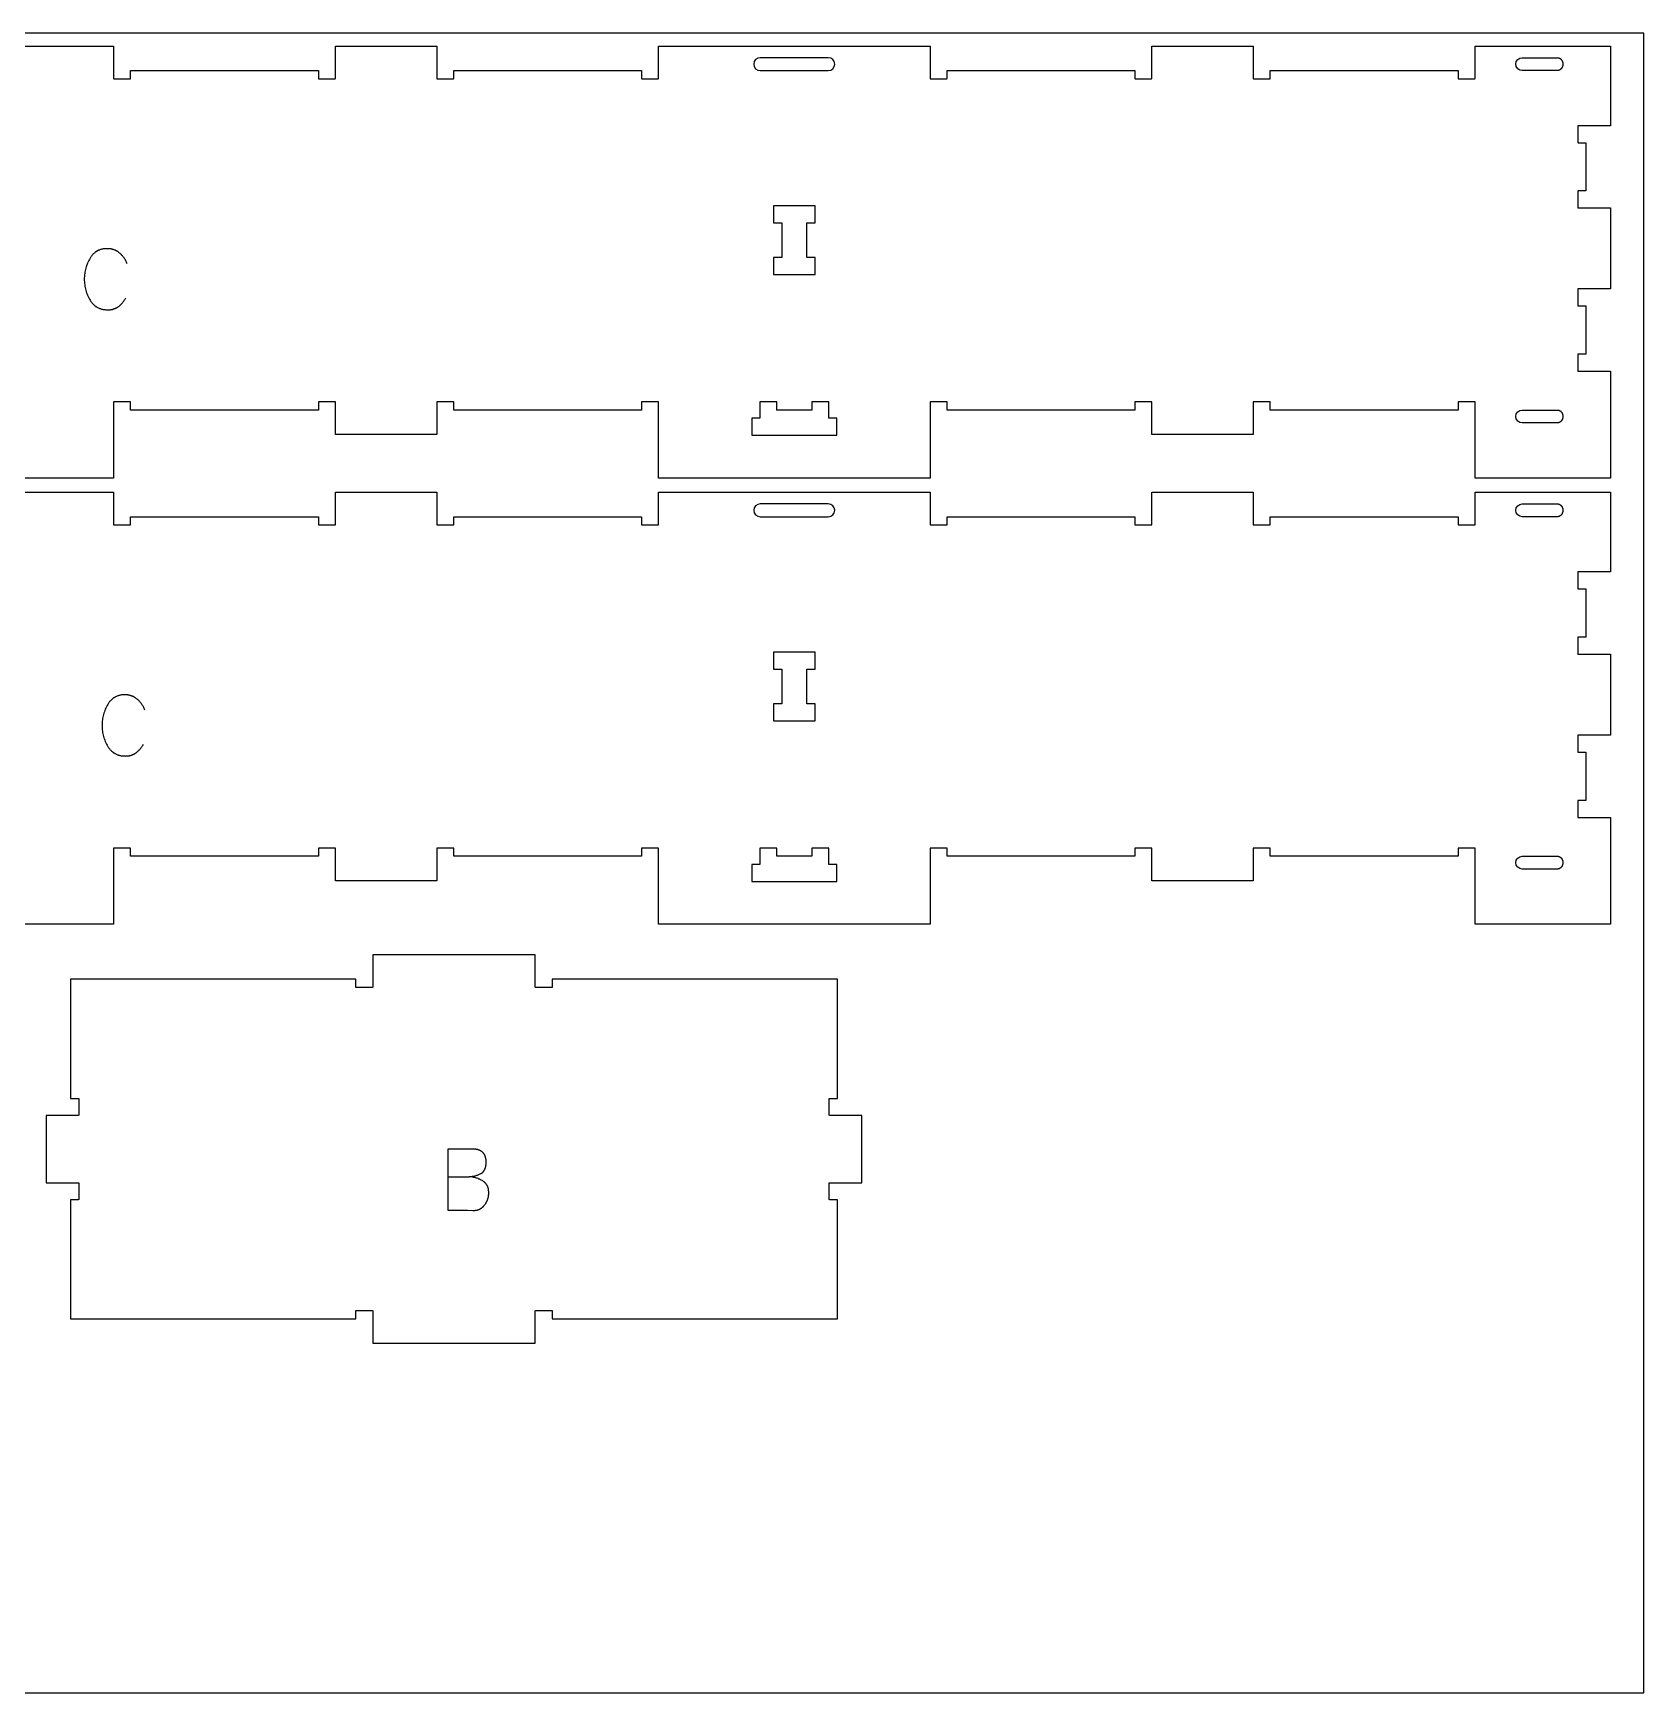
# Model space of a CAD drawing. Header units: millimetres. Extents: x -1220 to 1220, y -1270 to 3560.
# Drawn here: x 36 to 1220, y -1270 to -50 of the extents above; entities that cross this region are included whole.
import ezdxf

# ---------------------------------------------------------------- set-up
doc = ezdxf.new("R2010")
doc.units = ezdxf.units.MM
for name, color, linetype, true_color in [('0_SHEET_SPRUCEPLY_2440X122', 1, 'Continuous', 0xff0000), ('1_ANYTOOL_1MMDEEP_LABELS_S', 2, 'Continuous', 0xffff00), ('3_ANYTOOL_CUTTHROUGH_INSID', 4, 'Continuous', 0x00ffff), ('4_ANYTOOL_CUTTHROUGH_OUTSI', 5, 'Continuous', 0x0000ff)]:
    doc.layers.add(name, color=color, linetype=linetype, true_color=true_color)

msp = doc.modelspace()

# ---------------------------------------------------------------- linework, layer by layer
at = {"layer": '0_SHEET_SPRUCEPLY_2440X122'}
msp.add_lwpolyline([(-1220, -50), (-1220, -1270), (1220, -1270), (1220, -50)], close=True, dxfattribs=at)
at = {"layer": '1_ANYTOOL_1MMDEEP_LABELS_S'}
for points in [[(105.5, -219.6), (105.3, -219), (105, -218.4), (104.8, -217.8), (104.5, -217.3), (104.2, -216.7), (103.8, -216.2), (103.5, -215.7), (103.2, -215.2), (102.8, -214.7), (102.4, -214.2), (102, -213.7), (101.6, -213.3), (101.2, -212.8), (100.8, -212.4), (100.3, -212), (99.9, -211.6), (99.4, -211.2), (99.1, -211), (98.9, -210.8), (98.7, -210.6), (98.4, -210.5), (98.2, -210.3), (97.9, -210.2), (97.6, -210), (97.4, -209.9), (97.1, -209.7), (96.8, -209.6), (96.6, -209.5), (96.3, -209.4), (96, -209.3), (95.7, -209.2), (95.4, -209.1), (95.1, -209), (94.8, -208.9), (94.5, -208.8), (94.2, -208.7), (93.9, -208.7), (93.6, -208.6), (93.3, -208.6), (93, -208.5), (92.7, -208.5), (92.4, -208.4), (92.1, -208.4), (91.7, -208.4), (91.4, -208.4), (91.1, -208.4), (90.7, -208.4), (90.2, -208.4), (89.7, -208.4), (89.2, -208.4), (88.7, -208.5), (88.2, -208.5), (87.8, -208.6), (87.3, -208.7), (86.8, -208.8), (86.4, -208.9), (85.9, -209), (85.5, -209.2), (85.1, -209.4), (84.7, -209.5), (84.5, -209.6), (84.3, -209.7), (84, -209.8), (83.8, -209.9), (83.6, -210), (83.5, -210.1), (83.3, -210.2), (83.1, -210.4), (82.9, -210.5), (82.7, -210.6), (82.5, -210.7), (82.3, -210.8), (81.9, -211.1), (81.6, -211.4), (81.2, -211.7), (80.9, -212), (80.6, -212.3), (80.2, -212.7), (79.9, -213), (79.6, -213.4), (79.3, -213.8), (79, -214.2), (78.7, -214.6), (78.5, -215), (78.2, -215.4), (77.7, -216.3), (77.2, -217.2), (76.8, -218.1), (76.4, -219), (76, -219.9), (75.7, -220.9), (75.3, -221.8), (75.1, -222.8), (74.8, -223.8), (74.6, -224.7), (74.4, -225.7), (74.3, -226.7), (74.2, -227.7), (74.1, -228.8), (74, -229.8), (74, -230.9), (74, -231.9), (74.1, -232.9), (74.2, -234), (74.3, -235), (74.4, -236), (74.6, -237), (74.8, -238), (75.1, -238.9), (75.4, -239.9), (75.7, -240.9), (76, -241.8), (76.4, -242.7), (76.8, -243.6), (77.3, -244.6), (77.7, -245.5), (78.3, -246.3), (78.5, -246.8), (78.8, -247.2), (79.1, -247.6), (79.4, -248), (79.7, -248.4), (80, -248.7), (80.4, -249.1), (80.7, -249.4), (81, -249.7), (81.4, -250), (81.7, -250.3), (82.1, -250.6), (82.3, -250.8), (82.5, -250.9), (82.7, -251), (82.9, -251.1), (83.1, -251.3), (83.3, -251.4), (83.5, -251.5), (83.7, -251.6), (84.1, -251.8), (84.5, -252), (84.9, -252.2), (85.4, -252.4), (85.8, -252.5), (86.2, -252.7), (86.7, -252.8), (87.2, -252.9), (87.7, -253), (88.1, -253.1), (88.6, -253.2), (89.1, -253.2), (89.7, -253.3), (90.2, -253.3), (90.7, -253.3), (91.2, -253.4), (91.8, -253.3), (92.4, -253.3), (92.7, -253.3), (92.9, -253.3), (93.2, -253.2), (93.5, -253.2), (93.7, -253.2), (94, -253.1), (94.3, -253.1), (94.5, -253), (94.8, -253), (95, -252.9), (95.3, -252.8), (95.5, -252.7), (95.8, -252.7), (96, -252.6), (96.2, -252.5), (96.5, -252.4), (96.7, -252.3), (96.9, -252.2), (97.2, -252.1), (97.4, -252), (97.6, -251.9), (97.8, -251.7), (98.1, -251.6), (98.3, -251.5), (98.5, -251.3), (98.7, -251.2), (98.9, -251.1), (99.1, -250.9), (99.5, -250.6), (99.9, -250.3), (100.3, -249.9), (100.6, -249.6), (101, -249.2), (101.4, -248.9), (101.7, -248.5), (102, -248.1), (102.4, -247.7), (102.7, -247.3), (103, -246.9), (103.3, -246.5), (103.6, -246), (103.9, -245.6), (104.2, -245.1), (104.5, -244.6)], [(118.5, -547.6), (118.3, -547), (118, -546.4), (117.8, -545.8), (117.5, -545.3), (117.2, -544.7), (116.8, -544.2), (116.5, -543.7), (116.2, -543.2), (115.8, -542.7), (115.4, -542.2), (115, -541.7), (114.6, -541.3), (114.2, -540.8), (113.8, -540.4), (113.3, -540), (112.9, -539.6), (112.4, -539.2), (112.1, -539), (111.9, -538.8), (111.7, -538.6), (111.4, -538.5), (111.2, -538.3), (110.9, -538.2), (110.6, -538), (110.4, -537.9), (110.1, -537.7), (109.8, -537.6), (109.6, -537.5), (109.3, -537.4), (109, -537.3), (108.7, -537.2), (108.4, -537.1), (108.1, -537), (107.8, -536.9), (107.5, -536.8), (107.2, -536.7), (106.9, -536.7), (106.6, -536.6), (106.3, -536.6), (106, -536.5), (105.7, -536.5), (105.4, -536.4), (105.1, -536.4), (104.7, -536.4), (104.4, -536.4), (104.1, -536.4), (103.7, -536.4), (103.2, -536.4), (102.7, -536.4), (102.2, -536.4), (101.7, -536.5), (101.2, -536.5), (100.8, -536.6), (100.3, -536.7), (99.8, -536.8), (99.4, -536.9), (98.9, -537), (98.5, -537.2), (98.1, -537.4), (97.7, -537.5), (97.5, -537.6), (97.3, -537.7), (97, -537.8), (96.8, -537.9), (96.6, -538), (96.5, -538.1), (96.3, -538.2), (96.1, -538.4), (95.9, -538.5), (95.7, -538.6), (95.5, -538.7), (95.3, -538.8), (94.9, -539.1), (94.6, -539.4), (94.2, -539.7), (93.9, -540), (93.6, -540.3), (93.2, -540.7), (92.9, -541), (92.6, -541.4), (92.3, -541.8), (92, -542.2), (91.7, -542.6), (91.5, -543), (91.2, -543.4), (90.7, -544.3), (90.2, -545.2), (89.8, -546.1), (89.4, -547), (89, -547.9), (88.7, -548.9), (88.3, -549.8), (88.1, -550.8), (87.8, -551.8), (87.6, -552.7), (87.4, -553.7), (87.3, -554.7), (87.2, -555.7), (87.1, -556.8), (87, -557.8), (87, -558.9), (87, -559.9), (87.1, -560.9), (87.2, -562), (87.3, -563), (87.4, -564), (87.6, -565), (87.8, -566), (88.1, -566.9), (88.4, -567.9), (88.7, -568.9), (89, -569.8), (89.4, -570.7), (89.8, -571.6), (90.3, -572.6), (90.7, -573.5), (91.3, -574.3), (91.5, -574.8), (91.8, -575.2), (92.1, -575.6), (92.4, -576), (92.7, -576.4), (93, -576.7), (93.4, -577.1), (93.7, -577.4), (94, -577.7), (94.4, -578), (94.7, -578.3), (95.1, -578.6), (95.3, -578.8), (95.5, -578.9), (95.7, -579), (95.9, -579.1), (96.1, -579.3), (96.3, -579.4), (96.5, -579.5), (96.7, -579.6), (97.1, -579.8), (97.5, -580), (97.9, -580.2), (98.4, -580.4), (98.8, -580.5), (99.2, -580.7), (99.7, -580.8), (100.2, -580.9), (100.7, -581), (101.1, -581.1), (101.6, -581.2), (102.1, -581.2), (102.7, -581.3), (103.2, -581.3), (103.7, -581.3), (104.2, -581.4), (104.8, -581.3), (105.4, -581.3), (105.7, -581.3), (105.9, -581.3), (106.2, -581.2), (106.5, -581.2), (106.7, -581.2), (107, -581.1), (107.3, -581.1), (107.5, -581), (107.8, -581), (108, -580.9), (108.3, -580.8), (108.5, -580.7), (108.8, -580.7), (109, -580.6), (109.2, -580.5), (109.5, -580.4), (109.7, -580.3), (109.9, -580.2), (110.2, -580.1), (110.4, -580), (110.6, -579.9), (110.8, -579.7), (111.1, -579.6), (111.3, -579.5), (111.5, -579.3), (111.7, -579.2), (111.9, -579.1), (112.1, -578.9), (112.5, -578.6), (112.9, -578.3), (113.3, -577.9), (113.6, -577.6), (114, -577.2), (114.4, -576.9), (114.7, -576.5), (115, -576.1), (115.4, -575.7), (115.7, -575.3), (116, -574.9), (116.3, -574.5), (116.6, -574), (116.9, -573.6), (117.2, -573.1), (117.5, -572.6)], [(341.1, -870.3), (341.1, -915.3), (355.6, -915.3), (359.4, -915.4), (359.8, -915.4), (360.1, -915.4), (360.5, -915.4), (360.8, -915.4), (361.1, -915.4), (361.4, -915.3), (361.7, -915.3), (362.1, -915.2), (362.4, -915.2), (362.7, -915.1), (363, -915), (363.2, -915), (363.5, -914.9), (363.8, -914.8), (364.1, -914.7), (364.4, -914.5), (364.6, -914.4), (364.9, -914.3), (365.1, -914.1), (365.4, -914), (365.6, -913.8), (365.9, -913.7), (366.1, -913.5), (366.4, -913.3), (366.6, -913.1), (366.8, -912.9), (367, -912.7), (367.2, -912.5), (367.5, -912.3), (367.7, -912), (367.9, -911.8), (368.1, -911.6), (368.4, -911), (368.6, -910.8), (368.8, -910.5), (369, -910.2), (369.1, -910), (369.3, -909.7), (369.4, -909.4), (369.6, -909.2), (369.7, -908.9), (369.8, -908.6), (370, -908.3), (370.1, -908.1), (370.2, -907.8), (370.3, -907.5), (370.4, -907.2), (370.5, -906.9), (370.6, -906.7), (370.7, -906.4), (370.8, -906.1), (370.8, -905.8), (370.9, -905.5), (371, -905.2), (371, -904.9), (371.1, -904.6), (371.1, -904.3), (371.1, -904), (371.2, -903.7), (371.2, -903.4), (371.2, -903.1), (371.2, -902.8), (371.2, -902.5), (371.2, -902.1), (371.2, -901.7), (371.2, -901.4), (371.1, -901), (371.1, -900.7), (371, -900.3), (371, -900), (370.9, -899.6), (370.9, -899.3), (370.8, -899), (370.7, -898.7), (370.6, -898.4), (370.5, -898.1), (370.4, -897.8), (370.2, -897.5), (370.1, -897.2), (370, -897.1), (370, -897), (369.9, -896.8), (369.8, -896.7), (369.7, -896.6), (369.7, -896.5), (369.6, -896.3), (369.5, -896.2), (369.4, -896.1), (369.3, -896), (369.2, -895.8), (369.1, -895.7), (369, -895.6), (368.9, -895.5), (368.8, -895.4), (368.7, -895.3), (368.6, -895.2), (368.5, -895.1), (368.4, -895), (368.3, -894.9), (368.2, -894.8), (368.1, -894.7), (368, -894.6), (367.9, -894.5), (367.6, -894.3), (367.4, -894.1), (367.1, -893.9), (366.8, -893.7), (366.3, -893.4), (365.7, -893.1), (365.2, -892.8), (364.6, -892.5), (364, -892.3), (363.4, -892), (362.8, -891.8), (362.2, -891.6), (361.5, -891.4), (360.9, -891.2), (360.3, -891.1), (359.6, -891), (359, -890.8), (358.3, -890.7), (357.6, -890.7), (356.9, -890.6)], [(341.1, -890.8), (356.9, -890.6), (357.5, -890.5), (358.1, -890.5), (358.7, -890.4), (359.3, -890.3), (359.8, -890.2), (360.4, -890.1), (360.9, -890), (361.5, -889.9), (362, -889.7), (362.5, -889.5), (363, -889.4), (363.5, -889.2), (364, -889), (364.5, -888.8), (365, -888.5), (365.5, -888.3), (365.6, -888.2), (365.7, -888.1), (365.8, -888.1), (365.9, -888), (366.1, -887.9), (366.2, -887.9), (366.3, -887.8), (366.4, -887.7), (366.5, -887.6), (366.6, -887.5), (366.7, -887.4), (366.8, -887.4), (366.9, -887.3), (367, -887.2), (367.1, -887.1), (367.1, -887), (367.2, -886.9), (367.3, -886.8), (367.4, -886.7), (367.5, -886.6), (367.6, -886.5), (367.6, -886.4), (367.7, -886.3), (367.8, -886.1), (367.9, -886), (367.9, -885.9), (368, -885.8), (368.1, -885.7), (368.1, -885.6), (368.2, -885.4), (368.3, -885.3), (368.3, -885.2), (368.4, -885), (368.4, -884.9), (368.5, -884.6), (368.6, -884.4), (368.7, -884.1), (368.8, -883.8), (368.9, -883.5), (369, -883.2), (369, -882.8), (369.1, -882.5), (369.1, -882.2), (369.2, -881.8), (369.2, -881.5), (369.2, -881.1), (369.3, -880.7), (369.3, -880.4), (369.3, -880), (369.3, -879.4), (369.3, -879.1), (369.2, -878.8), (369.2, -878.5), (369.2, -878.3), (369.2, -878), (369.1, -877.7), (369.1, -877.4), (369, -877.2), (369, -876.9), (368.9, -876.7), (368.9, -876.4), (368.8, -876.2), (368.7, -876), (368.6, -875.7), (368.6, -875.5), (368.5, -875.3), (368.4, -875.1), (368.3, -874.9), (368.2, -874.7), (368.1, -874.5), (368, -874.3), (367.9, -874.1), (367.7, -873.9), (367.6, -873.7), (367.5, -873.5), (367.4, -873.4), (367.2, -873.2), (367.1, -873), (366.9, -872.9), (366.8, -872.7), (366.6, -872.6), (366.4, -872.4), (366.3, -872.3), (366.1, -872.1), (365.9, -872), (365.7, -871.9), (365.6, -871.8), (365.4, -871.6), (365.2, -871.5), (365, -871.4), (364.7, -871.3), (364.5, -871.2), (364.3, -871.1), (364.1, -871), (363.9, -871), (363.6, -870.9), (363.4, -870.8), (363.2, -870.7), (362.9, -870.7), (362.7, -870.6), (362.4, -870.6), (362.1, -870.5), (361.9, -870.5), (361.6, -870.4), (361.3, -870.4), (361, -870.4), (360.8, -870.3), (360.5, -870.3), (359.9, -870.3), (359.2, -870.3), (341.1, -870.3)]]:
    msp.add_lwpolyline(points, dxfattribs=at)
at = {"layer": '3_ANYTOOL_CUTTHROUGH_INSID'}
for points in [[(620.7, -68), (570.7, -68, 1), (570.7, -77.5), (620.7, -77.5, 1)], [(1130.7, -68), (1156.5, -68), (1156.6, -68), (1156.7, -68), (1156.8, -68), (1156.9, -68), (1157, -68), (1157.1, -68), (1157.2, -68), (1157.3, -68.1), (1157.4, -68.1), (1157.5, -68.1), (1157.6, -68.1), (1157.7, -68.2), (1157.7, -68.2), (1157.8, -68.2), (1157.9, -68.3), (1158, -68.3), (1158.1, -68.4), (1158.2, -68.4), (1158.3, -68.5), (1158.4, -68.5), (1158.5, -68.6), (1158.6, -68.7), (1158.7, -68.7), (1158.8, -68.8), (1158.8, -68.9), (1158.9, -68.9), (1159, -69), (1159.1, -69.1), (1159.2, -69.2), (1159.2, -69.2), (1159.3, -69.3), (1159.4, -69.4), (1159.5, -69.5), (1159.5, -69.6), (1159.6, -69.7), (1159.7, -69.8), (1159.7, -69.9), (1159.8, -70), (1159.8, -70.1), (1159.9, -70.2), (1159.9, -70.3), (1160, -70.4), (1160, -70.5), (1160.1, -70.6), (1160.1, -70.7), (1160.2, -70.8), (1160.2, -70.9), (1160.2, -71), (1160.3, -71.1), (1160.3, -71.2), (1160.3, -71.3), (1160.3, -71.4), (1160.4, -71.5), (1160.4, -71.7), (1160.4, -71.8), (1160.4, -71.9), (1160.4, -72), (1160.5, -72.1), (1160.5, -72.2), (1160.5, -72.3), (1160.5, -72.4), (1160.5, -72.5), (1160.5, -72.6), (1160.5, -72.7), (1160.5, -72.8), (1160.5, -72.9), (1160.5, -73), (1160.5, -73.2), (1160.5, -73.3), (1160.5, -73.4), (1160.4, -73.5), (1160.4, -73.6), (1160.4, -73.7), (1160.4, -73.8), (1160.4, -73.9), (1160.3, -74), (1160.3, -74.1), (1160.3, -74.2), (1160.3, -74.3), (1160.2, -74.4), (1160.2, -74.6), (1160.2, -74.7), (1160.1, -74.8), (1160.1, -74.9), (1160, -75), (1160, -75.1), (1159.9, -75.2), (1159.9, -75.3), (1159.8, -75.4), (1159.8, -75.5), (1159.7, -75.6), (1159.7, -75.7), (1159.6, -75.8), (1159.5, -75.9), (1159.5, -76), (1159.4, -76), (1159.3, -76.1), (1159.2, -76.2), (1159.2, -76.3), (1159.1, -76.4), (1159, -76.4), (1158.9, -76.5), (1158.8, -76.6), (1158.8, -76.7), (1158.7, -76.7), (1158.6, -76.8), (1158.5, -76.9), (1158.4, -76.9), (1158.3, -77), (1158.2, -77), (1158.1, -77.1), (1158, -77.1), (1157.9, -77.2), (1157.8, -77.2), (1157.7, -77.2), (1157.7, -77.3), (1157.6, -77.3), (1157.5, -77.3), (1157.4, -77.4), (1157.3, -77.4), (1157.2, -77.4), (1157.1, -77.4), (1157, -77.4), (1156.9, -77.5), (1156.8, -77.5), (1156.7, -77.5), (1156.6, -77.5), (1156.5, -77.5), (1130.7, -77.5, -1)], [(1130.7, -336.5, -1), (1130.7, -327), (1156.5, -327), (1156.6, -327), (1156.7, -327), (1156.8, -327), (1156.9, -327), (1157, -327), (1157.1, -327), (1157.2, -327), (1157.3, -327.1), (1157.4, -327.1), (1157.5, -327.1), (1157.6, -327.1), (1157.7, -327.2), (1157.7, -327.2), (1157.8, -327.2), (1157.9, -327.3), (1158, -327.3), (1158.1, -327.4), (1158.2, -327.4), (1158.3, -327.5), (1158.4, -327.5), (1158.5, -327.6), (1158.6, -327.7), (1158.7, -327.7), (1158.8, -327.8), (1158.8, -327.9), (1158.9, -327.9), (1159, -328), (1159.1, -328.1), (1159.2, -328.2), (1159.2, -328.2), (1159.3, -328.3), (1159.4, -328.4), (1159.5, -328.5), (1159.5, -328.6), (1159.6, -328.7), (1159.7, -328.8), (1159.7, -328.9), (1159.8, -329), (1159.8, -329.1), (1159.9, -329.2), (1159.9, -329.3), (1160, -329.4), (1160, -329.5), (1160.1, -329.6), (1160.1, -329.7), (1160.2, -329.8), (1160.2, -329.9), (1160.2, -330), (1160.3, -330.1), (1160.3, -330.2), (1160.3, -330.3), (1160.3, -330.4), (1160.4, -330.5), (1160.4, -330.7), (1160.4, -330.8), (1160.4, -330.9), (1160.4, -331), (1160.5, -331.1), (1160.5, -331.2), (1160.5, -331.3), (1160.5, -331.4), (1160.5, -331.5), (1160.5, -331.6), (1160.5, -331.7), (1160.5, -331.8), (1160.5, -331.9), (1160.5, -332), (1160.5, -332.2), (1160.5, -332.3), (1160.5, -332.4), (1160.4, -332.5), (1160.4, -332.6), (1160.4, -332.7), (1160.4, -332.8), (1160.4, -332.9), (1160.3, -333), (1160.3, -333.1), (1160.3, -333.2), (1160.3, -333.3), (1160.2, -333.4), (1160.2, -333.6), (1160.2, -333.7), (1160.1, -333.8), (1160.1, -333.9), (1160, -334), (1160, -334.1), (1159.9, -334.2), (1159.9, -334.3), (1159.8, -334.4), (1159.8, -334.5), (1159.7, -334.6), (1159.7, -334.7), (1159.6, -334.8), (1159.5, -334.9), (1159.5, -335), (1159.4, -335), (1159.3, -335.1), (1159.2, -335.2), (1159.2, -335.3), (1159.1, -335.4), (1159, -335.4), (1158.9, -335.5), (1158.8, -335.6), (1158.8, -335.7), (1158.7, -335.7), (1158.6, -335.8), (1158.5, -335.9), (1158.4, -335.9), (1158.3, -336), (1158.2, -336), (1158.1, -336.1), (1158, -336.1), (1157.9, -336.2), (1157.8, -336.2), (1157.7, -336.2), (1157.7, -336.3), (1157.6, -336.3), (1157.5, -336.3), (1157.4, -336.4), (1157.3, -336.4), (1157.2, -336.4), (1157.1, -336.4), (1157, -336.4), (1156.9, -336.5), (1156.8, -336.5), (1156.7, -336.5), (1156.6, -336.5), (1156.5, -336.5)], [(620.7, -396), (570.7, -396, 1), (570.7, -405.5), (620.7, -405.5, 1)], [(1130.7, -396), (1156.5, -396), (1156.6, -396), (1156.7, -396), (1156.8, -396), (1156.9, -396), (1157, -396), (1157.1, -396), (1157.2, -396), (1157.3, -396.1), (1157.4, -396.1), (1157.5, -396.1), (1157.6, -396.1), (1157.7, -396.2), (1157.7, -396.2), (1157.8, -396.2), (1157.9, -396.3), (1158, -396.3), (1158.1, -396.4), (1158.2, -396.4), (1158.3, -396.5), (1158.4, -396.5), (1158.5, -396.6), (1158.6, -396.7), (1158.7, -396.7), (1158.8, -396.8), (1158.8, -396.9), (1158.9, -396.9), (1159, -397), (1159.1, -397.1), (1159.2, -397.2), (1159.2, -397.2), (1159.3, -397.3), (1159.4, -397.4), (1159.5, -397.5), (1159.5, -397.6), (1159.6, -397.7), (1159.7, -397.8), (1159.7, -397.9), (1159.8, -398), (1159.8, -398.1), (1159.9, -398.2), (1159.9, -398.3), (1160, -398.4), (1160, -398.5), (1160.1, -398.6), (1160.1, -398.7), (1160.2, -398.8), (1160.2, -398.9), (1160.2, -399), (1160.3, -399.1), (1160.3, -399.2), (1160.3, -399.3), (1160.3, -399.4), (1160.4, -399.5), (1160.4, -399.7), (1160.4, -399.8), (1160.4, -399.9), (1160.4, -400), (1160.5, -400.1), (1160.5, -400.2), (1160.5, -400.3), (1160.5, -400.4), (1160.5, -400.5), (1160.5, -400.6), (1160.5, -400.7), (1160.5, -400.8), (1160.5, -400.9), (1160.5, -401), (1160.5, -401.2), (1160.5, -401.3), (1160.5, -401.4), (1160.4, -401.5), (1160.4, -401.6), (1160.4, -401.7), (1160.4, -401.8), (1160.4, -401.9), (1160.3, -402), (1160.3, -402.1), (1160.3, -402.2), (1160.3, -402.3), (1160.2, -402.4), (1160.2, -402.6), (1160.2, -402.7), (1160.1, -402.8), (1160.1, -402.9), (1160, -403), (1160, -403.1), (1159.9, -403.2), (1159.9, -403.3), (1159.8, -403.4), (1159.8, -403.5), (1159.7, -403.6), (1159.7, -403.7), (1159.6, -403.8), (1159.5, -403.9), (1159.5, -404), (1159.4, -404), (1159.3, -404.1), (1159.2, -404.2), (1159.2, -404.3), (1159.1, -404.4), (1159, -404.4), (1158.9, -404.5), (1158.8, -404.6), (1158.8, -404.7), (1158.7, -404.7), (1158.6, -404.8), (1158.5, -404.9), (1158.4, -404.9), (1158.3, -405), (1158.2, -405), (1158.1, -405.1), (1158, -405.1), (1157.9, -405.2), (1157.8, -405.2), (1157.7, -405.2), (1157.7, -405.3), (1157.6, -405.3), (1157.5, -405.3), (1157.4, -405.4), (1157.3, -405.4), (1157.2, -405.4), (1157.1, -405.4), (1157, -405.4), (1156.9, -405.5), (1156.8, -405.5), (1156.7, -405.5), (1156.6, -405.5), (1156.5, -405.5), (1130.7, -405.5, -1)], [(1130.7, -664.5, -1), (1130.7, -655), (1156.5, -655), (1156.6, -655), (1156.7, -655), (1156.8, -655), (1156.9, -655), (1157, -655), (1157.1, -655), (1157.2, -655), (1157.3, -655.1), (1157.4, -655.1), (1157.5, -655.1), (1157.6, -655.1), (1157.7, -655.2), (1157.7, -655.2), (1157.8, -655.2), (1157.9, -655.3), (1158, -655.3), (1158.1, -655.4), (1158.2, -655.4), (1158.3, -655.5), (1158.4, -655.5), (1158.5, -655.6), (1158.6, -655.7), (1158.7, -655.7), (1158.8, -655.8), (1158.8, -655.9), (1158.9, -655.9), (1159, -656), (1159.1, -656.1), (1159.2, -656.2), (1159.2, -656.2), (1159.3, -656.3), (1159.4, -656.4), (1159.5, -656.5), (1159.5, -656.6), (1159.6, -656.7), (1159.7, -656.8), (1159.7, -656.9), (1159.8, -657), (1159.8, -657.1), (1159.9, -657.2), (1159.9, -657.3), (1160, -657.4), (1160, -657.5), (1160.1, -657.6), (1160.1, -657.7), (1160.2, -657.8), (1160.2, -657.9), (1160.2, -658), (1160.3, -658.1), (1160.3, -658.2), (1160.3, -658.3), (1160.3, -658.4), (1160.4, -658.5), (1160.4, -658.7), (1160.4, -658.8), (1160.4, -658.9), (1160.4, -659), (1160.5, -659.1), (1160.5, -659.2), (1160.5, -659.3), (1160.5, -659.4), (1160.5, -659.5), (1160.5, -659.6), (1160.5, -659.7), (1160.5, -659.8), (1160.5, -659.9), (1160.5, -660), (1160.5, -660.2), (1160.5, -660.3), (1160.5, -660.4), (1160.4, -660.5), (1160.4, -660.6), (1160.4, -660.7), (1160.4, -660.8), (1160.4, -660.9), (1160.3, -661), (1160.3, -661.1), (1160.3, -661.2), (1160.3, -661.3), (1160.2, -661.4), (1160.2, -661.6), (1160.2, -661.7), (1160.1, -661.8), (1160.1, -661.9), (1160, -662), (1160, -662.1), (1159.9, -662.2), (1159.9, -662.3), (1159.8, -662.4), (1159.8, -662.5), (1159.7, -662.6), (1159.7, -662.7), (1159.6, -662.8), (1159.5, -662.9), (1159.5, -663), (1159.4, -663), (1159.3, -663.1), (1159.2, -663.2), (1159.2, -663.3), (1159.1, -663.4), (1159, -663.4), (1158.9, -663.5), (1158.8, -663.6), (1158.8, -663.7), (1158.7, -663.7), (1158.6, -663.8), (1158.5, -663.9), (1158.4, -663.9), (1158.3, -664), (1158.2, -664), (1158.1, -664.1), (1158, -664.1), (1157.9, -664.2), (1157.8, -664.2), (1157.7, -664.2), (1157.7, -664.3), (1157.6, -664.3), (1157.5, -664.3), (1157.4, -664.4), (1157.3, -664.4), (1157.2, -664.4), (1157.1, -664.4), (1157, -664.4), (1156.9, -664.5), (1156.8, -664.5), (1156.7, -664.5), (1156.6, -664.5), (1156.5, -664.5)]]:
    msp.add_lwpolyline(points, format="xyb", close=True, dxfattribs=at)
for points in [[(605, -215), (605, -189.5), (611, -189.5), (611, -177), (580.5, -177), (580.5, -189.5), (586.5, -189.5), (586.5, -215), (580.5, -215), (580.5, -227.5), (611, -227.5), (611, -215)], [(583, -327), (583, -321), (570.5, -321), (570.5, -333), (564.5, -333), (564.5, -345.5), (627, -345.5), (627, -333), (621, -333), (621, -321), (608.5, -321), (608.5, -327)], [(605, -543), (605, -517.5), (611, -517.5), (611, -505), (580.5, -505), (580.5, -517.5), (586.5, -517.5), (586.5, -543), (580.5, -543), (580.5, -555.5), (611, -555.5), (611, -543)], [(583, -655), (583, -649), (570.5, -649), (570.5, -661), (564.5, -661), (564.5, -673.5), (627, -673.5), (627, -661), (621, -661), (621, -649), (608.5, -649), (608.5, -655)]]:
    msp.add_lwpolyline(points, close=True, dxfattribs=at)
at = {"layer": '4_ANYTOOL_CUTTHROUGH_OUTSI'}
for points in [[(-104, -59.5), (95.5, -59.5), (95.5, -83.2), (95.5, -83.2, 0.414214), (95.7, -83.5), (107.7, -83.5, 0.414214), (108, -83.2), (108, -77.5), (246, -77.5), (246, -83.2), (246, -83.2, 0.414214), (246.2, -83.5), (258.2, -83.5, 0.414214), (258.5, -83.2), (258.5, -59.5), (333, -59.5), (333, -83.2), (333, -83.2, 0.414214), (333.2, -83.5), (345.2, -83.5, 0.414214), (345.5, -83.2), (345.5, -77.5), (483.5, -77.5), (483.5, -83.2), (483.5, -83.2, 0.414214), (483.7, -83.5), (495.7, -83.5, 0.414214), (496, -83.2), (496, -59.5), (695.5, -59.5), (695.5, -83.2), (695.5, -83.2, 0.414214), (695.7, -83.5), (707.7, -83.5, 0.414214), (708, -83.2), (708, -77.5), (846, -77.5), (846, -83.2), (846, -83.2, 0.414214), (846.2, -83.5), (858.2, -83.5, 0.414214), (858.5, -83.2), (858.5, -59.5), (933, -59.5), (933, -83.2), (933, -83.2, 0.414214), (933.2, -83.5), (945.2, -83.5, 0.414214), (945.5, -83.2), (945.5, -77.5), (1083.5, -77.5), (1083.5, -83.2), (1083.5, -83.2, 0.414214), (1083.7, -83.5), (1095.7, -83.5, 0.414214), (1096, -83.2), (1096, -59.5), (1195.5, -59.5), (1195.5, -118), (1171.7, -118), (1171.7, -118, 0.414214), (1171.5, -118.2), (1171.5, -130.2, 0.414214), (1171.7, -130.5), (1177.5, -130.5), (1177.5, -166), (1171.7, -166), (1171.7, -166, 0.414214), (1171.5, -166.2), (1171.5, -178.2, 0.414214), (1171.7, -178.5), (1195.5, -178.5), (1195.5, -238), (1171.7, -238), (1171.7, -238, 0.414214), (1171.5, -238.2), (1171.5, -250.2, 0.414214), (1171.7, -250.5), (1177.5, -250.5), (1177.5, -286), (1171.7, -286), (1171.7, -286, 0.414214), (1171.5, -286.2), (1171.5, -298.2, 0.414214), (1171.7, -298.5), (1195.5, -298.5), (1195.5, -345.2), (1195.5, -357.2), (1195.5, -377), (1096, -377), (1096, -321.2), (1096, -321.2, 0.414214), (1095.7, -321), (1083.7, -321, 0.414214), (1083.5, -321.2), (1083.5, -327), (945.5, -327), (945.5, -321.2), (945.5, -321.2, 0.414214), (945.2, -321), (933.2, -321, 0.414214), (933, -321.2), (933, -345), (858.5, -345), (858.5, -321.2), (858.5, -321.2, 0.414214), (858.2, -321), (846.2, -321, 0.414214), (846, -321.2), (846, -327), (708, -327), (708, -321.2), (708, -321.2, 0.414214), (707.7, -321), (695.7, -321, 0.414214), (695.5, -321.2), (695.5, -377), (496, -377), (496, -321.2), (496, -321.2, 0.414214), (495.7, -321), (483.7, -321, 0.414214), (483.5, -321.2), (483.5, -327), (345.5, -327), (345.5, -321.2), (345.5, -321.2, 0.414214), (345.2, -321), (333.2, -321, 0.414214), (333, -321.2), (333, -345), (258.5, -345), (258.5, -321.2), (258.5, -321.2, 0.414214), (258.2, -321), (246.2, -321, 0.414214), (246, -321.2), (246, -327), (108, -327), (108, -321.2), (108, -321.2, 0.414214), (107.7, -321), (95.7, -321, 0.414214), (95.5, -321.2), (95.5, -377), (-104, -377)], [(-104, -387.5), (95.5, -387.5), (95.5, -411.2), (95.5, -411.2, 0.414214), (95.7, -411.5), (107.7, -411.5, 0.414214), (108, -411.2), (108, -405.5), (246, -405.5), (246, -411.2), (246, -411.2, 0.414214), (246.2, -411.5), (258.2, -411.5, 0.414214), (258.5, -411.2), (258.5, -387.5), (333, -387.5), (333, -411.2), (333, -411.2, 0.414214), (333.2, -411.5), (345.2, -411.5, 0.414214), (345.5, -411.2), (345.5, -405.5), (483.5, -405.5), (483.5, -411.2), (483.5, -411.2, 0.414214), (483.7, -411.5), (495.7, -411.5, 0.414214), (496, -411.2), (496, -387.5), (695.5, -387.5), (695.5, -411.2), (695.5, -411.2, 0.414214), (695.7, -411.5), (707.7, -411.5, 0.414214), (708, -411.2), (708, -405.5), (846, -405.5), (846, -411.2), (846, -411.2, 0.414214), (846.2, -411.5), (858.2, -411.5, 0.414214), (858.5, -411.2), (858.5, -387.5), (933, -387.5), (933, -411.2), (933, -411.2, 0.414214), (933.2, -411.5), (945.2, -411.5, 0.414214), (945.5, -411.2), (945.5, -405.5), (1083.5, -405.5), (1083.5, -411.2), (1083.5, -411.2, 0.414214), (1083.7, -411.5), (1095.7, -411.5, 0.414214), (1096, -411.2), (1096, -387.5), (1195.5, -387.5), (1195.5, -446), (1171.7, -446), (1171.7, -446, 0.414214), (1171.5, -446.2), (1171.5, -458.2, 0.414214), (1171.7, -458.5), (1177.5, -458.5), (1177.5, -494), (1171.7, -494), (1171.7, -494, 0.414214), (1171.5, -494.2), (1171.5, -506.2, 0.414214), (1171.7, -506.5), (1195.5, -506.5), (1195.5, -566), (1171.7, -566), (1171.7, -566, 0.414214), (1171.5, -566.2), (1171.5, -578.2, 0.414214), (1171.7, -578.5), (1177.5, -578.5), (1177.5, -614), (1171.7, -614), (1171.7, -614, 0.414214), (1171.5, -614.2), (1171.5, -626.2, 0.414214), (1171.7, -626.5), (1195.5, -626.5), (1195.5, -673.2), (1195.5, -685.2), (1195.5, -705), (1096, -705), (1096, -649.2), (1096, -649.2, 0.414214), (1095.7, -649), (1083.7, -649, 0.414214), (1083.5, -649.2), (1083.5, -655), (945.5, -655), (945.5, -649.2), (945.5, -649.2, 0.414214), (945.2, -649), (933.2, -649, 0.414214), (933, -649.2), (933, -673), (858.5, -673), (858.5, -649.2), (858.5, -649.2, 0.414214), (858.2, -649), (846.2, -649, 0.414214), (846, -649.2), (846, -655), (708, -655), (708, -649.2), (708, -649.2, 0.414214), (707.7, -649), (695.7, -649, 0.414214), (695.5, -649.2), (695.5, -705), (496, -705), (496, -649.2), (496, -649.2, 0.414214), (495.7, -649), (483.7, -649, 0.414214), (483.5, -649.2), (483.5, -655), (345.5, -655), (345.5, -649.2), (345.5, -649.2, 0.414214), (345.2, -649), (333.2, -649, 0.414214), (333, -649.2), (333, -673), (258.5, -673), (258.5, -649.2), (258.5, -649.2, 0.414214), (258.2, -649), (246.2, -649, 0.414214), (246, -649.2), (246, -655), (108, -655), (108, -649.2), (108, -649.2, 0.414214), (107.7, -649), (95.7, -649, 0.414214), (95.5, -649.2), (95.5, -705), (-104, -705)]]:
    msp.add_lwpolyline(points, format="xyb", dxfattribs=at)
msp.add_lwpolyline([(417.9, -995), (627.4, -995), (627.4, -907.5), (621.6, -907.5), (621.6, -907.5, -0.414214), (621.4, -907.3), (621.4, -895.3, -0.414214), (621.6, -895), (645.4, -895), (645.4, -845.5), (621.6, -845.5), (621.6, -845.5, -0.414214), (621.4, -845.3), (621.4, -833.3, -0.414214), (621.6, -833), (627.4, -833), (627.4, -745.5), (417.9, -745.5), (417.9, -751.3), (417.9, -751.3, -0.414214), (417.6, -751.5), (405.6, -751.5, -0.414214), (405.4, -751.3), (405.4, -727.5), (285.9, -727.5), (285.9, -751.3), (285.9, -751.3, -0.414214), (285.6, -751.5), (273.6, -751.5, -0.414214), (273.4, -751.3), (273.4, -745.5), (63.9, -745.5), (63.9, -833), (69.6, -833), (69.6, -833, -0.414214), (69.9, -833.3), (69.9, -845.3, -0.414214), (69.6, -845.5), (45.9, -845.5), (45.9, -895), (69.6, -895), (69.6, -895, -0.414214), (69.9, -895.3), (69.9, -907.3, -0.414214), (69.6, -907.5), (63.9, -907.5), (63.9, -995), (273.4, -995), (273.4, -989.3), (273.4, -989.3, -0.414214), (273.6, -989), (285.6, -989, -0.414214), (285.9, -989.3), (285.9, -1013), (405.4, -1013), (405.4, -989.3), (405.4, -989.3, -0.414214), (405.6, -989), (417.6, -989, -0.414214), (417.9, -989.3)], format="xyb", close=True, dxfattribs=at)

doc.saveas('drawing.dxf')
